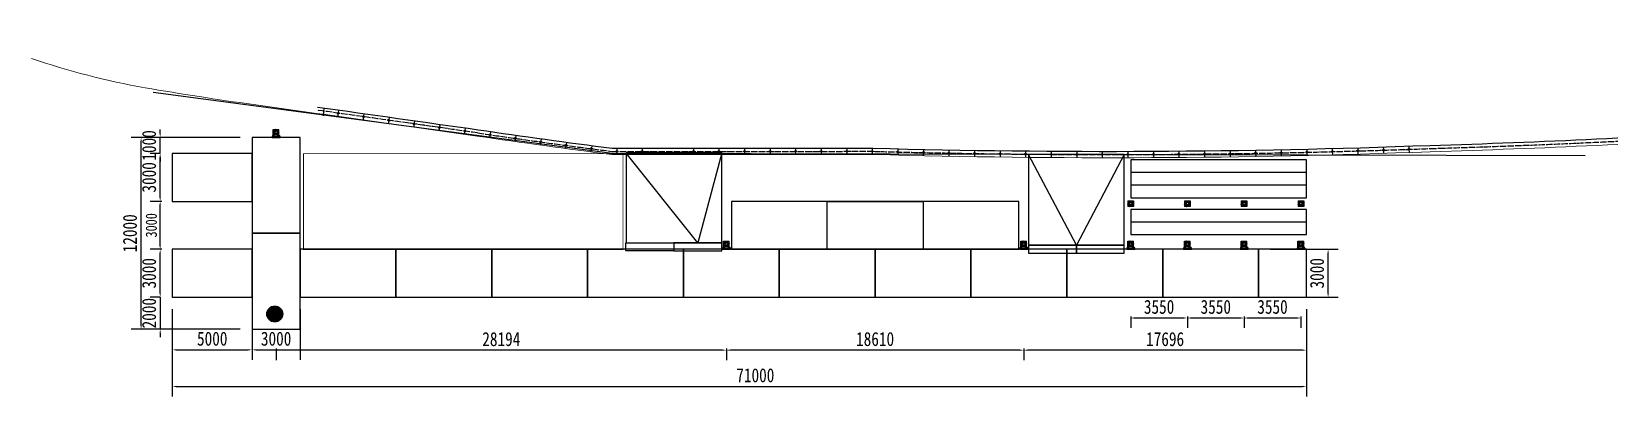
# Model space of a CAD drawing. Header units: millimetres. Extents: x -2018967 to 3675, y -751 to 1571936.
# Drawn here: x -1899858 to -1801080, y 1161440 to 1184275 of the extents above; entities that cross this region are included whole.
import ezdxf

# ---------------------------------------------------------------- set-up
doc = ezdxf.new("R2010")
doc.units = ezdxf.units.MM
doc.header["$LTSCALE"] = 1000
for name, pattern in [('-6_350_HOLE$0$DASH', [0.35, 0.25, -0.1]), ('ACAD_ISO03W100', [30, 12, -18]), ('DOTE', [2.42, 2, -0.2, 0.02, -0.2])]:
    doc.linetypes.add(name, pattern=pattern)
doc.layers.get('0').update_dxf_attribs({"linetype": 'CONTINUOUS'})
doc.layers.get('DEFPOINTS').update_dxf_attribs({"linetype": 'CONTINUOUS'})
for name, color, linetype in [('1-下木', 215, 'CONTINUOUS'), ('1-中心线', 4, 'DOTE'), ('1-构筑物', 232, 'CONTINUOUS'), ('1-水岸线', 5, 'CONTINUOUS'), ('1-细部表达', 252, 'CONTINUOUS'), ('1-铺装分割线', 3, 'CONTINUOUS'), ('W-ALUMINUM_FRAME铝架', 30, 'CONTINUOUS')]:
    doc.layers.add(name, color=color, linetype=linetype)
doc.styles.add('STANDARD_T3', font='simplex.shx', dxfattribs={"width": 0.7, "bigfont": 'gbcbig.shx'})
doc.styles.add('黑体', font='simhei.ttf', dxfattribs={"width": 0.8})
doc.dimstyles.new('W&&200', dxfattribs={"dimtxt": 700, "dimasz": 200, "dimexe": 500, "dimexo": 600, "dimgap": 200, "dimtad": 1, "dimdec": 0, "dimzin": 0, "dimdsep": 46, "dimtxsty": 'STANDARD_T3', "dimcen": 0.09, "dimclrd": 1, "dimclre": 1, "dimclrt": 7, "dimazin": 2, "dimtfac": 1, "dimtdec": 0, "dimtix": 1, "dimtmove": 2, "dimatfit": 3, "dimfxl": 100, "dimtolj": 1, "dimtzin": 0, "dimarcsym": 0})
doc.dimstyles.new('W&&250', dxfattribs={"dimtxt": 875, "dimasz": 250, "dimexe": 625, "dimexo": 750, "dimgap": 250, "dimtad": 1, "dimdec": 0, "dimzin": 0, "dimdsep": 46, "dimtxsty": 'STANDARD_T3', "dimcen": 0.09, "dimclrd": 1, "dimclre": 1, "dimclrt": 7, "dimazin": 2, "dimtfac": 1, "dimtdec": 0, "dimtix": 1, "dimtmove": 2, "dimatfit": 3, "dimfxl": 100, "dimtolj": 1, "dimtzin": 0, "dimarcsym": 0})

# ---------------------------------------------------------------- blocks, each defined once
blk = doc.blocks.new('*D246')
at = {"color": 1, "lineweight": -2, "transparency": 16777216}
for p, q in [((-1822298, 1170650), (-1818067, 1170650)), ((-1818692, 1167900), (-1818692, 1170400)), ((-1822298, 1167650), (-1818067, 1167650))]:
    blk.add_line(p, q, dxfattribs=at)
at = {"color": 1, "transparency": 16777216}
for points in [[(-1818733, 1170400), (-1818650, 1170400), (-1818692, 1170650)], [(-1818733, 1167900), (-1818650, 1167900), (-1818692, 1167650)]]:
    blk.add_solid(points, dxfattribs=at)
at = {"layer": 'DEFPOINTS', "color": 0, "transparency": 16777216}
for p in [(-1823048, 1170650), (-1818692, 1170650), (-1823048, 1167650)]:
    blk.add_point(p, dxfattribs=at)
at = {"color": 7, "transparency": 16777216, "insert": (-1819384, 1169150), "char_height": 875, "attachment_point": 5, "rotation": 90, "style": '黑体'}
blk.add_mtext('\\A1;3000', dxfattribs=at)
blk = doc.blocks.new('*U237')
blk.add_lwpolyline([(-5500, -389), (5500, -389), (5500, 389), (-5500, 389)], close=True)
blk = doc.blocks.new('*U238')
at = {"color": 0, "linetype": 'ByBlock', "lineweight": -2, "transparency": 16777216}
for p in [(0, 800), (0, 0)]:
    blk.add_blockref('*U237', p, dxfattribs=at)
blk = doc.blocks.new('*D243')
at = {"color": 1, "lineweight": -2, "transparency": 16777216}
for p, q in [((-1891048, 1166900), (-1891048, 1163732)), ((-1886048, 1166900), (-1886048, 1163732)), ((-1890798, 1164357), (-1886298, 1164357))]:
    blk.add_line(p, q, dxfattribs=at)
at = {"color": 1, "transparency": 16777216}
for points in [[(-1890798, 1164398), (-1890798, 1164315), (-1891048, 1164357)], [(-1886298, 1164398), (-1886298, 1164315), (-1886048, 1164357)]]:
    blk.add_solid(points, dxfattribs=at)
at = {"layer": 'DEFPOINTS', "color": 0, "transparency": 16777216}
for p in [(-1891048, 1167650), (-1886048, 1167650), (-1886048, 1164357)]:
    blk.add_point(p, dxfattribs=at)
at = {"color": 7, "transparency": 16777216, "insert": (-1888548, 1165049), "char_height": 875, "attachment_point": 5, "style": '黑体'}
blk.add_mtext('\\A1;5000', dxfattribs=at)
blk = doc.blocks.new('*D244')
at = {"color": 1, "lineweight": -2, "transparency": 16777216}
for p, q in [((-1886048, 1166900), (-1886048, 1163732)), ((-1883048, 1166900), (-1883048, 1163732)), ((-1885798, 1164357), (-1883298, 1164357))]:
    blk.add_line(p, q, dxfattribs=at)
at = {"color": 1, "transparency": 16777216}
for points in [[(-1885798, 1164398), (-1885798, 1164315), (-1886048, 1164357)], [(-1883298, 1164398), (-1883298, 1164315), (-1883048, 1164357)]]:
    blk.add_solid(points, dxfattribs=at)
at = {"layer": 'DEFPOINTS', "color": 0, "transparency": 16777216}
for p in [(-1886048, 1167650), (-1883048, 1167650), (-1883048, 1164357)]:
    blk.add_point(p, dxfattribs=at)
at = {"color": 7, "transparency": 16777216, "insert": (-1884548, 1165049), "char_height": 875, "attachment_point": 5, "style": '黑体'}
blk.add_mtext('\\A1;3000', dxfattribs=at)
blk = doc.blocks.new('*D245')
at = {"color": 1, "lineweight": -2, "transparency": 16777216}
for p, q in [((-1891798, 1170650), (-1892431, 1170650)), ((-1891806, 1167900), (-1891806, 1170400)), ((-1891798, 1167650), (-1892431, 1167650))]:
    blk.add_line(p, q, dxfattribs=at)
at = {"color": 1, "transparency": 16777216}
for points in [[(-1891848, 1170400), (-1891765, 1170400), (-1891806, 1170650)], [(-1891848, 1167900), (-1891765, 1167900), (-1891806, 1167650)]]:
    blk.add_solid(points, dxfattribs=at)
at = {"layer": 'DEFPOINTS', "color": 0, "transparency": 16777216}
for p in [(-1891806, 1170650), (-1891048, 1170650), (-1891048, 1167650)]:
    blk.add_point(p, dxfattribs=at)
at = {"color": 7, "transparency": 16777216, "insert": (-1892499, 1169150), "char_height": 875, "attachment_point": 5, "rotation": 90, "style": '黑体'}
blk.add_mtext('\\A1;3000', dxfattribs=at)
blk = doc.blocks.new('*D249')
at = {"color": 1, "lineweight": -2, "transparency": 16777216}
for p, q in [((-1891706, 1173650), (-1892306, 1173650)), ((-1891806, 1170850), (-1891806, 1173450)), ((-1891706, 1170650), (-1892306, 1170650))]:
    blk.add_line(p, q, dxfattribs=at)
at = {"color": 1, "transparency": 16777216}
for points in [[(-1891840, 1173450), (-1891773, 1173450), (-1891806, 1173650)], [(-1891840, 1170850), (-1891773, 1170850), (-1891806, 1170650)]]:
    blk.add_solid(points, dxfattribs=at)
at = {"layer": 'DEFPOINTS', "color": 0, "transparency": 16777216}
for p in [(-1891806, 1173650), (-1891048, 1173650), (-1883048, 1170650)]:
    blk.add_point(p, dxfattribs=at)
at = {"color": 7, "transparency": 16777216, "insert": (-1892360, 1172150), "char_height": 700, "attachment_point": 5, "rotation": 90, "style": '黑体'}
blk.add_mtext('\\A1;3000', dxfattribs=at)
blk = doc.blocks.new('*D250')
at = {"color": 1, "lineweight": -2, "transparency": 16777216}
for p, q in [((-1891798, 1176650), (-1892431, 1176650)), ((-1891806, 1173900), (-1891806, 1176400)), ((-1891798, 1173650), (-1892431, 1173650))]:
    blk.add_line(p, q, dxfattribs=at)
at = {"color": 1, "transparency": 16777216}
for points in [[(-1891848, 1176400), (-1891765, 1176400), (-1891806, 1176650)], [(-1891848, 1173900), (-1891765, 1173900), (-1891806, 1173650)]]:
    blk.add_solid(points, dxfattribs=at)
at = {"layer": 'DEFPOINTS', "color": 0, "transparency": 16777216}
for p in [(-1891806, 1176650), (-1891048, 1176650), (-1891048, 1173650)]:
    blk.add_point(p, dxfattribs=at)
at = {"color": 7, "transparency": 16777216, "insert": (-1892499, 1175150), "char_height": 875, "attachment_point": 5, "rotation": 90, "style": '黑体'}
blk.add_mtext('\\A1;3000', dxfattribs=at)
blk = doc.blocks.new('*D247')
at = {"color": 1, "lineweight": -2, "transparency": 16777216}
for p, q in [((-1886798, 1177650), (-1893627, 1177650)), ((-1893002, 1165900), (-1893002, 1177400)), ((-1886798, 1165650), (-1893627, 1165650))]:
    blk.add_line(p, q, dxfattribs=at)
at = {"color": 1, "transparency": 16777216}
for points in [[(-1893044, 1177400), (-1892960, 1177400), (-1893002, 1177650)], [(-1893044, 1165900), (-1892960, 1165900), (-1893002, 1165650)]]:
    blk.add_solid(points, dxfattribs=at)
at = {"layer": 'DEFPOINTS', "color": 0, "transparency": 16777216}
for p in [(-1893002, 1177650), (-1886048, 1177650), (-1886048, 1165650)]:
    blk.add_point(p, dxfattribs=at)
at = {"color": 7, "transparency": 16777216, "insert": (-1893695, 1171650), "char_height": 875, "attachment_point": 5, "rotation": 90, "style": '黑体'}
blk.add_mtext('\\A1;12000', dxfattribs=at)
blk = doc.blocks.new('*D248')
at = {"color": 1, "lineweight": -2, "transparency": 16777216}
for p, q in [((-1891798, 1167650), (-1892431, 1167650)), ((-1891806, 1167900), (-1891806, 1168150)), ((-1891806, 1167650), (-1891806, 1165650)), ((-1886798, 1165650), (-1892431, 1165650)), ((-1891806, 1165400), (-1891806, 1165150))]:
    blk.add_line(p, q, dxfattribs=at)
at = {"color": 1, "transparency": 16777216}
for points in [[(-1891848, 1167900), (-1891765, 1167900), (-1891806, 1167650)], [(-1891848, 1165400), (-1891765, 1165400), (-1891806, 1165650)]]:
    blk.add_solid(points, dxfattribs=at)
at = {"layer": 'DEFPOINTS', "color": 0, "transparency": 16777216}
for p in [(-1891048, 1167650), (-1891806, 1165650), (-1886048, 1165650)]:
    blk.add_point(p, dxfattribs=at)
at = {"color": 7, "transparency": 16777216, "insert": (-1892499, 1166650), "char_height": 875, "attachment_point": 5, "rotation": 90, "style": '黑体'}
blk.add_mtext('\\A1;2000', dxfattribs=at)
blk = doc.blocks.new('*U239')
at = {"layer": 'W-ALUMINUM_FRAME铝架', "color": 3}
blk.add_lwpolyline([(-6000, -1500), (6000, -1500), (6000, 1500), (-6000, 1500)], close=True, dxfattribs=at)
blk = doc.blocks.new('*U240')
at = {"color": 0, "linetype": 'ByBlock', "lineweight": -2, "transparency": 16777216}
for p in [(-48000, 0), (-36000, 0), (-24000, 0), (-12000, 0), (0, 0)]:
    blk.add_blockref('*U239', p, dxfattribs=at)
blk = doc.blocks.new('*D251')
at = {"color": 1, "lineweight": -2, "transparency": 16777216}
for p, q in [((-1891048, 1166900), (-1891048, 1161440)), ((-1820048, 1166900), (-1820048, 1161440)), ((-1890798, 1162065), (-1820298, 1162065))]:
    blk.add_line(p, q, dxfattribs=at)
at = {"color": 1, "transparency": 16777216}
for points in [[(-1890798, 1162107), (-1890798, 1162024), (-1891048, 1162065)], [(-1820298, 1162107), (-1820298, 1162024), (-1820048, 1162065)]]:
    blk.add_solid(points, dxfattribs=at)
at = {"layer": 'DEFPOINTS', "color": 0, "transparency": 16777216}
for p in [(-1891048, 1167650), (-1820048, 1167650), (-1820048, 1162065)]:
    blk.add_point(p, dxfattribs=at)
at = {"color": 7, "transparency": 16777216, "insert": (-1854548, 1162758), "char_height": 875, "attachment_point": 5, "style": '黑体'}
blk.add_mtext('\\A1;71000', dxfattribs=at)
blk = doc.blocks.new('*U241')
blk.add_lwpolyline([(-3000, -1500), (3000, -1500), (3000, 1500), (-3000, 1500)], close=True)
blk = doc.blocks.new('*U242')
at = {"color": 0, "linetype": 'ByBlock', "lineweight": -2, "transparency": 16777216}
for p in [(-54000, 0), (-48000, 0), (-42000, 0), (-36000, 0), (-30000, 0), (-24000, 0), (-18000, 0), (-12000, 0), (-6000, 0), (0, 0)]:
    blk.add_blockref('*U241', p, dxfattribs=at)
blk = doc.blocks.new('langan')
at = {"layer": '1-中心线'}
blk.add_lwpolyline([(0, 0.178), (0, 0.04), (0, -0.19)], dxfattribs=at)
at = {"layer": '1-细部表达'}
blk.add_lwpolyline([(-0.04, 0.04), (0.04, 0.04), (0.04, -0.04), (-0.04, -0.04)], close=True, dxfattribs=at)
blk = doc.blocks.new('*D575')
at = {"color": 1, "lineweight": -2, "transparency": 16777216}
for p, q in [((-1886798, 1177650), (-1892431, 1177650)), ((-1891806, 1177900), (-1891806, 1178150)), ((-1891806, 1176650), (-1891806, 1177650)), ((-1891798, 1176650), (-1892431, 1176650)), ((-1891806, 1176400), (-1891806, 1176150))]:
    blk.add_line(p, q, dxfattribs=at)
at = {"color": 1, "transparency": 16777216}
for points in [[(-1891848, 1177900), (-1891765, 1177900), (-1891806, 1177650)], [(-1891848, 1176400), (-1891765, 1176400), (-1891806, 1176650)]]:
    blk.add_solid(points, dxfattribs=at)
at = {"layer": 'DEFPOINTS', "color": 0, "transparency": 16777216}
for p in [(-1891806, 1177650), (-1886048, 1177650), (-1891048, 1176650)]:
    blk.add_point(p, dxfattribs=at)
at = {"color": 7, "transparency": 16777216, "insert": (-1892499, 1177150), "char_height": 875, "attachment_point": 5, "rotation": 90, "style": '黑体'}
blk.add_mtext('\\A1;1000', dxfattribs=at)
blk = doc.blocks.new('基地主防控视频立柱')
h = blk.add_hatch(color=256)
h.dxf.hatch_style = 1
h.set_gradient(color1=(0, 0, 255), color2=(255, 255, 0), name='SPHERICAL')
h.paths.add_polyline_path([(500, 0, 1), (-500, 0, 1)])
blk.add_circle((0, 0), 500)
blk = doc.blocks.new('外置抱桩器')
for p, q in [((-178, 178), (-178, -178)), ((-111, 66, 0), (-125, 66, 0)), ((-124, 64, 0), (-124, 57, 0)), ((-117, 53, 0), (-120, 57, 0)), ((-118, -118), (-118, 178)), ((-118, 178), (118, 178)), ((-118, 118), (118, 118)), ((-115, 53, 0), (-118, 57, 0)), ((-113, 57, 0), (-113, 64, 0)), ((-64, 124, 0), (-57, 124, 0)), ((-57, 113, 0), (-64, 113, 0)), ((-53, 117, 0), (-57, 120, 0)), ((-53, 115, 0), (-57, 118, 0)), ((53, 117, 0), (57, 120, 0)), ((53, 115, 0), (57, 118, 0)), ((64, 124, 0), (57, 124, 0)), ((57, 113, 0), (64, 113, 0)), ((66, 111, 0), (66, 125, 0)), ((111, 66, 0), (125, 66, 0)), ((113, 57, 0), (113, 64, 0)), ((115, 53, 0), (118, 57, 0)), ((117, 53, 0), (120, 57, 0)), ((118, 178), (118, -118)), ((124, 64, 0), (124, 57, 0)), ((178, 178), (178, -178)), ((178, -118), (-178, -118)), ((178, -178), (-178, -178)), ((-124, -64, 0), (-124, -57, 0)), ((-117, -53, 0), (-120, -57, 0)), ((-115, -53, 0), (-118, -57, 0)), ((-113, -57, 0), (-113, -64, 0)), ((-57, -113, 0), (-64, -113, 0)), ((-64, -124, 0), (-57, -124, 0)), ((-53, -115, 0), (-57, -118, 0)), ((-53, -117, 0), (-57, -120, 0)), ((53, -115, 0), (57, -118, 0)), ((53, -117, 0), (57, -120, 0)), ((57, -113, 0), (64, -113, 0)), ((64, -124, 0), (57, -124, 0)), ((66, -111, 0), (66, -125, 0)), ((113, -57, 0), (113, -64, 0)), ((115, -53, 0), (118, -57, 0)), ((117, -53, 0), (120, -57, 0)), ((124, -64, 0), (124, -57, 0))]:
    blk.add_line(p, q)
at = {"color": 6, "linetype": 'ACAD_ISO03W100'}
for p, q in [((-124, 50, 0), (-124, -50, 0)), ((-112, 50, 0), (-112, -50, 0)), ((50, 124, 0), (-50, 124, 0)), ((50, 112, 0), (-50, 112, 0)), ((112, 50, 0), (112, -50, 0)), ((124, 50, 0), (124, -50, 0)), ((50, -112, 0), (-50, -112, 0)), ((50, -124, 0), (-50, -124, 0))]:
    blk.add_line(p, q, dxfattribs=at)
at = {"color": 2}
for p, q in [((-118, 40, 0), (-118, 50, 0)), ((-50, 118, 0), (-40, 118, 0)), ((40, 118, 0), (50, 118, 0)), ((118, 40, 0), (118, 50, 0)), ((-118, -50, 0), (-118, -40, 0)), ((-50, -118, 0), (-40, -118, 0)), ((40, -118, 0), (50, -118, 0)), ((118, -50, 0), (118, -40, 0))]:
    blk.add_line(p, q, dxfattribs=at)
at = {"color": 4}
for p, q in [((-66, 118, 0), (-70, 118, 0)), ((-66, 124, 0), (-69, 124, 0)), ((-69, 112, 0), (-66, 112, 0)), ((-124, -66, 0), (-124, -69, 0)), ((-118, -66, 0), (-118, -70, 0)), ((-112, -69, 0), (-112, -66, 0)), ((-66, -118, 0), (-70, -118, 0)), ((-69, -112, 0), (-66, -112, 0)), ((-66, -124, 0), (-69, -124, 0)), ((112, -69, 0), (112, -66, 0)), ((118, -66, 0), (118, -70, 0)), ((124, -66, 0), (124, -69, 0))]:
    blk.add_line(p, q, dxfattribs=at)
at = {"elevation": 0}
for points in [[(-250, 283), (250, 283), (250, 326), (-250, 326)], [(-110, 66), (-113, 66), (-124, 66), (-127, 66)], [(-70, 113), (-68, 111), (-68, 125), (-70, 123)], [(-66, 110), (-66, 113), (-66, 124), (-66, 127)], [(66, 110), (66, 113), (66, 124), (66, 127)], [(110, 66), (113, 66), (124, 66), (127, 66)], [(-110, -66), (-113, -66), (-124, -66), (-127, -66)], [(-113, -70), (-111, -68), (-125, -68), (-123, -70)], [(-70, -113), (-68, -111), (-68, -125), (-70, -123)], [(-66, -110), (-66, -113), (-66, -124), (-66, -127)], [(66, -110), (66, -113), (66, -124), (66, -127)], [(110, -66), (113, -66), (124, -66), (127, -66)], [(113, -70), (111, -68), (125, -68), (123, -70)]]:
    blk.add_lwpolyline(points, close=True, dxfattribs=at)
for points in [[(-177, 196), (-197, 196), (-237, 266), (-237, 283)], [(-178, 178), (-178, 283), (-118, 283), (-118, 178)], [(178, 178), (178, 283), (118, 283), (118, 178)], [(178, 196), (198, 196), (238, 266), (238, 283)]]:
    blk.add_lwpolyline(points)
for points in [[(-178, 50), (-94, 50), (-94, 40), (-178, 40)], [(-40, 178), (-40, 94), (-50, 94), (-50, 178)], [(50, 178), (50, 94), (40, 94), (40, 178)], [(178, 50), (94, 50), (94, 40), (178, 40)], [(-178, -40), (-94, -40), (-94, -50), (-178, -50)], [(-40, -178), (-40, -94), (-50, -94), (-50, -178)], [(50, -178), (50, -94), (40, -94), (40, -178)], [(178, -40), (94, -40), (94, -50), (178, -50)]]:
    blk.add_lwpolyline(points, close=True)
for points in [[(-148, -32), (-148, 32, -0.414214), (-143, 38), (-93, 38, -0.414214), (-88, 32), (-88, -32, -0.414214), (-93, -38), (-143, -38, -0.414214)], [(-107, 64), (-107, 57), (-108, 57), (-108, 53), (-129, 53), (-129, 57), (-108, 57), (-130, 57), (-130, 64, -0.666667), (-124, 64, -0.363636), (-113, 64, -0.666667)], [(-64, 107), (-57, 107), (-57, 108), (-53, 108), (-53, 129), (-57, 129), (-57, 108), (-57, 130), (-64, 130, 0.666667), (-64, 124, 0.363636), (-64, 113, 0.666667)], [(-32, 148), (32, 148, -0.414214), (38, 143), (38, 93, -0.414214), (32, 88), (-32, 88, -0.414214), (-38, 93), (-38, 143, -0.414214)], [(64, 107), (57, 107), (57, 108), (53, 108), (53, 129), (57, 129), (57, 108), (57, 130), (64, 130, -0.666667), (64, 124, -0.363636), (64, 113, -0.666667)], [(148, -32), (148, 32, 0.414214), (143, 38), (93, 38, 0.414214), (88, 32), (88, -32, 0.414214), (93, -38), (143, -38, 0.414214)], [(107, 64), (107, 57), (108, 57), (108, 53), (129, 53), (129, 57), (108, 57), (130, 57), (130, 64, 0.666667), (124, 64, 0.363636), (113, 64, 0.666667)], [(-107, -64), (-107, -57), (-108, -57), (-108, -53), (-129, -53), (-129, -57), (-108, -57), (-130, -57), (-130, -64, 0.666667), (-124, -64, 0.363636), (-113, -64, 0.666667)], [(-64, -107), (-57, -107), (-57, -108), (-53, -108), (-53, -129), (-57, -129), (-57, -108), (-57, -130), (-64, -130, -0.666667), (-64, -124, -0.363636), (-64, -113, -0.666667)], [(-32, -148), (32, -148, 0.414214), (38, -143), (38, -93, 0.414214), (32, -88), (-32, -88, 0.414214), (-38, -93), (-38, -143, 0.414214)], [(64, -107), (57, -107), (57, -108), (53, -108), (53, -129), (57, -129), (57, -108), (57, -130), (64, -130, 0.666667), (64, -124, 0.363636), (64, -113, 0.666667)], [(107, -64), (107, -57), (108, -57), (108, -53), (129, -53), (129, -57), (108, -57), (130, -57), (130, -64, -0.666667), (124, -64, -0.363636), (113, -64, -0.666667)]]:
    blk.add_lwpolyline(points, format="xyb", close=True, dxfattribs=at)
for points in [[(-132, 53), (-104, 53), (-104, 50), (-132, 50), (-132, 53), (-131, 53)], [(-68, 111), (-66, 111), (-66, 125), (-68, 125)], [(-53, 132), (-53, 104), (-50, 104), (-50, 132), (-53, 132), (-53, 131)], [(53, 132), (53, 104), (50, 104), (50, 132), (53, 132), (53, 131)], [(132, 53), (104, 53), (104, 50), (132, 50), (132, 53), (131, 53)], [(-132, -53), (-104, -53), (-104, -50), (-132, -50), (-132, -53), (-131, -53)], [(-111, -68), (-111, -66), (-125, -66), (-125, -68)], [(-68, -111), (-66, -111), (-66, -125), (-68, -125)], [(-53, -132), (-53, -104), (-50, -104), (-50, -132), (-53, -132), (-53, -131)], [(53, -132), (53, -104), (50, -104), (50, -132), (53, -132), (53, -131)], [(132, -53), (104, -53), (104, -50), (132, -50), (132, -53), (131, -53)], [(111, -68), (111, -66), (125, -66), (125, -68)]]:
    blk.add_lwpolyline(points, dxfattribs=at)
at = {"color": 1}
for radius in [82.5, 78.5]:
    blk.add_circle((0, 0), radius, dxfattribs=at)
blk = doc.blocks.new('*D899')
at = {"color": 1, "lineweight": -2, "transparency": 16777216}
for p, q in [((-1837745, 1164436), (-1837745, 1163711)), ((-1820298, 1164336), (-1837495, 1164336)), ((-1820048, 1164436), (-1820048, 1163711))]:
    blk.add_line(p, q, dxfattribs=at)
at = {"color": 1, "transparency": 16777216}
for points in [[(-1837495, 1164378), (-1837495, 1164294), (-1837745, 1164336)], [(-1820298, 1164378), (-1820298, 1164294), (-1820048, 1164336)]]:
    blk.add_solid(points, dxfattribs=at)
at = {"layer": 'DEFPOINTS', "color": 0, "transparency": 16777216}
for p in [(-1837745, 1170650), (-1820048, 1167650), (-1837745, 1164336)]:
    blk.add_point(p, dxfattribs=at)
at = {"color": 7, "transparency": 16777216, "insert": (-1828896, 1165023), "char_height": 875, "attachment_point": 5, "style": '黑体'}
blk.add_mtext('\\A1;17696', dxfattribs=at)
blk = doc.blocks.new('*D900')
at = {"color": 1, "lineweight": -2, "transparency": 16777216}
for p, q in [((-1856355, 1164436), (-1856355, 1163711)), ((-1837995, 1164336), (-1856105, 1164336)), ((-1837745, 1164436), (-1837745, 1163711))]:
    blk.add_line(p, q, dxfattribs=at)
at = {"color": 1, "transparency": 16777216}
for points in [[(-1856105, 1164378), (-1856105, 1164294), (-1856355, 1164336)], [(-1837995, 1164378), (-1837995, 1164294), (-1837745, 1164336)]]:
    blk.add_solid(points, dxfattribs=at)
at = {"layer": 'DEFPOINTS', "color": 0, "transparency": 16777216}
for p in [(-1856355, 1170650), (-1837745, 1170650), (-1856355, 1164336)]:
    blk.add_point(p, dxfattribs=at)
at = {"color": 7, "transparency": 16777216, "insert": (-1847050, 1165028), "char_height": 875, "attachment_point": 5, "style": '黑体'}
blk.add_mtext('\\A1;18610', dxfattribs=at)
blk = doc.blocks.new('*D901')
at = {"color": 1, "lineweight": -2, "transparency": 16777216}
for p, q in [((-1884548, 1164436), (-1884548, 1163711)), ((-1856605, 1164336), (-1884298, 1164336)), ((-1856355, 1164436), (-1856355, 1163711))]:
    blk.add_line(p, q, dxfattribs=at)
at = {"color": 1, "transparency": 16777216}
for points in [[(-1884298, 1164378), (-1884298, 1164294), (-1884548, 1164336)], [(-1856605, 1164378), (-1856605, 1164294), (-1856355, 1164336)]]:
    blk.add_solid(points, dxfattribs=at)
at = {"layer": 'DEFPOINTS', "color": 0, "transparency": 16777216}
for p in [(-1884548, 1177650), (-1856355, 1170650), (-1884548, 1164336)]:
    blk.add_point(p, dxfattribs=at)
at = {"color": 7, "transparency": 16777216, "insert": (-1870451, 1165023), "char_height": 875, "attachment_point": 5, "style": '黑体'}
blk.add_mtext('\\A1;28194', dxfattribs=at)
blk = doc.blocks.new('165NB')
for p, q in [((-178, 178), (178, 178)), ((-178, 178), (-178, -178)), ((-178, 118), (118, 118)), ((-111, 66, 0), (-125, 66, 0)), ((-124, 64, 0), (-124, 57, 0)), ((-117, 53, 0), (-120, 57, 0)), ((-118, -118), (-118, 118)), ((-115, 53, 0), (-118, 57, 0)), ((-113, 57, 0), (-113, 64, 0)), ((-64, 124, 0), (-57, 124, 0)), ((-57, 113, 0), (-64, 113, 0)), ((-53, 117, 0), (-57, 120, 0)), ((-53, 115, 0), (-57, 118, 0)), ((53, 117, 0), (57, 120, 0)), ((53, 115, 0), (57, 118, 0)), ((64, 124, 0), (57, 124, 0)), ((57, 113, 0), (64, 113, 0)), ((66, 111, 0), (66, 125, 0)), ((111, 66, 0), (125, 66, 0)), ((113, 57, 0), (113, 64, 0)), ((115, 53, 0), (118, 57, 0)), ((117, 53, 0), (120, 57, 0)), ((118, 118), (118, -118)), ((124, 64, 0), (124, 57, 0)), ((178, 178), (178, -178)), ((118, -118), (-178, -118)), ((178, -178), (-178, -178)), ((-124, -64, 0), (-124, -57, 0)), ((-117, -53, 0), (-120, -57, 0)), ((-115, -53, 0), (-118, -57, 0)), ((-113, -57, 0), (-113, -64, 0)), ((-57, -113, 0), (-64, -113, 0)), ((-64, -124, 0), (-57, -124, 0)), ((-53, -115, 0), (-57, -118, 0)), ((-53, -117, 0), (-57, -120, 0)), ((53, -115, 0), (57, -118, 0)), ((53, -117, 0), (57, -120, 0)), ((57, -113, 0), (64, -113, 0)), ((64, -124, 0), (57, -124, 0)), ((66, -111, 0), (66, -125, 0)), ((113, -57, 0), (113, -64, 0)), ((115, -53, 0), (118, -57, 0)), ((117, -53, 0), (120, -57, 0)), ((124, -64, 0), (124, -57, 0))]:
    blk.add_line(p, q)
at = {"color": 6, "linetype": 'ACAD_ISO03W100'}
for p, q in [((-124, 50, 0), (-124, -50, 0)), ((-112, 50, 0), (-112, -50, 0)), ((50, 124, 0), (-50, 124, 0)), ((50, 112, 0), (-50, 112, 0)), ((112, 50, 0), (112, -50, 0)), ((124, 50, 0), (124, -50, 0)), ((50, -112, 0), (-50, -112, 0)), ((50, -124, 0), (-50, -124, 0))]:
    blk.add_line(p, q, dxfattribs=at)
at = {"color": 2}
for p, q in [((-118, 40, 0), (-118, 50, 0)), ((-50, 118, 0), (-40, 118, 0)), ((40, 118, 0), (50, 118, 0)), ((118, 40, 0), (118, 50, 0)), ((-118, -50, 0), (-118, -40, 0)), ((-50, -118, 0), (-40, -118, 0)), ((40, -118, 0), (50, -118, 0)), ((118, -50, 0), (118, -40, 0))]:
    blk.add_line(p, q, dxfattribs=at)
at = {"color": 4}
for p, q in [((-66, 118, 0), (-70, 118, 0)), ((-66, 124, 0), (-69, 124, 0)), ((-69, 112, 0), (-66, 112, 0)), ((-124, -66, 0), (-124, -69, 0)), ((-118, -66, 0), (-118, -70, 0)), ((-112, -69, 0), (-112, -66, 0)), ((-66, -118, 0), (-70, -118, 0)), ((-69, -112, 0), (-66, -112, 0)), ((-66, -124, 0), (-69, -124, 0)), ((112, -69, 0), (112, -66, 0)), ((118, -66, 0), (118, -70, 0)), ((124, -66, 0), (124, -69, 0))]:
    blk.add_line(p, q, dxfattribs=at)
for points in [[(-178, 50), (-94, 50), (-94, 40), (-178, 40)], [(-40, 178), (-40, 94), (-50, 94), (-50, 178)], [(50, 178), (50, 94), (40, 94), (40, 178)], [(178, 50), (94, 50), (94, 40), (178, 40)], [(-178, -40), (-94, -40), (-94, -50), (-178, -50)], [(-40, -178), (-40, -94), (-50, -94), (-50, -178)], [(50, -178), (50, -94), (40, -94), (40, -178)], [(178, -40), (94, -40), (94, -50), (178, -50)]]:
    blk.add_lwpolyline(points, close=True)
at = {"elevation": 0}
for points in [[(-148, -32), (-148, 32, -0.414214), (-143, 38), (-93, 38, -0.414214), (-88, 32), (-88, -32, -0.414214), (-93, -38), (-143, -38, -0.414214)], [(-107, 64), (-107, 57), (-108, 57), (-108, 53), (-129, 53), (-129, 57), (-108, 57), (-130, 57), (-130, 64, -0.666667), (-124, 64, -0.363636), (-113, 64, -0.666667)], [(-64, 107), (-57, 107), (-57, 108), (-53, 108), (-53, 129), (-57, 129), (-57, 108), (-57, 130), (-64, 130, 0.666667), (-64, 124, 0.363636), (-64, 113, 0.666667)], [(-32, 148), (32, 148, -0.414214), (38, 143), (38, 93, -0.414214), (32, 88), (-32, 88, -0.414214), (-38, 93), (-38, 143, -0.414214)], [(64, 107), (57, 107), (57, 108), (53, 108), (53, 129), (57, 129), (57, 108), (57, 130), (64, 130, -0.666667), (64, 124, -0.363636), (64, 113, -0.666667)], [(148, -32), (148, 32, 0.414214), (143, 38), (93, 38, 0.414214), (88, 32), (88, -32, 0.414214), (93, -38), (143, -38, 0.414214)], [(107, 64), (107, 57), (108, 57), (108, 53), (129, 53), (129, 57), (108, 57), (130, 57), (130, 64, 0.666667), (124, 64, 0.363636), (113, 64, 0.666667)], [(-107, -64), (-107, -57), (-108, -57), (-108, -53), (-129, -53), (-129, -57), (-108, -57), (-130, -57), (-130, -64, 0.666667), (-124, -64, 0.363636), (-113, -64, 0.666667)], [(-64, -107), (-57, -107), (-57, -108), (-53, -108), (-53, -129), (-57, -129), (-57, -108), (-57, -130), (-64, -130, -0.666667), (-64, -124, -0.363636), (-64, -113, -0.666667)], [(-32, -148), (32, -148, 0.414214), (38, -143), (38, -93, 0.414214), (32, -88), (-32, -88, 0.414214), (-38, -93), (-38, -143, 0.414214)], [(64, -107), (57, -107), (57, -108), (53, -108), (53, -129), (57, -129), (57, -108), (57, -130), (64, -130, 0.666667), (64, -124, 0.363636), (64, -113, 0.666667)], [(107, -64), (107, -57), (108, -57), (108, -53), (129, -53), (129, -57), (108, -57), (130, -57), (130, -64, -0.666667), (124, -64, -0.363636), (113, -64, -0.666667)]]:
    blk.add_lwpolyline(points, format="xyb", close=True, dxfattribs=at)
for points in [[(-132, 53), (-104, 53), (-104, 50), (-132, 50), (-132, 53), (-131, 53)], [(-68, 111), (-66, 111), (-66, 125), (-68, 125)], [(-53, 132), (-53, 104), (-50, 104), (-50, 132), (-53, 132), (-53, 131)], [(53, 132), (53, 104), (50, 104), (50, 132), (53, 132), (53, 131)], [(132, 53), (104, 53), (104, 50), (132, 50), (132, 53), (131, 53)], [(-132, -53), (-104, -53), (-104, -50), (-132, -50), (-132, -53), (-131, -53)], [(-111, -68), (-111, -66), (-125, -66), (-125, -68)], [(-68, -111), (-66, -111), (-66, -125), (-68, -125)], [(-53, -132), (-53, -104), (-50, -104), (-50, -132), (-53, -132), (-53, -131)], [(53, -132), (53, -104), (50, -104), (50, -132), (53, -132), (53, -131)], [(132, -53), (104, -53), (104, -50), (132, -50), (132, -53), (131, -53)], [(111, -68), (111, -66), (125, -66), (125, -68)]]:
    blk.add_lwpolyline(points, dxfattribs=at)
for points in [[(-110, 66), (-113, 66), (-124, 66), (-127, 66)], [(-70, 113), (-68, 111), (-68, 125), (-70, 123)], [(-66, 110), (-66, 113), (-66, 124), (-66, 127)], [(66, 110), (66, 113), (66, 124), (66, 127)], [(110, 66), (113, 66), (124, 66), (127, 66)], [(-110, -66), (-113, -66), (-124, -66), (-127, -66)], [(-113, -70), (-111, -68), (-125, -68), (-123, -70)], [(-70, -113), (-68, -111), (-68, -125), (-70, -123)], [(-66, -110), (-66, -113), (-66, -124), (-66, -127)], [(66, -110), (66, -113), (66, -124), (66, -127)], [(110, -66), (113, -66), (124, -66), (127, -66)], [(113, -70), (111, -68), (125, -68), (123, -70)]]:
    blk.add_lwpolyline(points, close=True, dxfattribs=at)
at = {"color": 1}
for radius in [82.5, 78.5]:
    blk.add_circle((0, 0), radius, dxfattribs=at)
blk = doc.blocks.new('*U910')
at = {"rotation": 180}
blk.add_blockref('外置抱桩器', (0, 74, 0), dxfattribs=at)
blk = doc.blocks.new('*U911')
at = {"color": 0, "linetype": 'ByBlock', "lineweight": -2, "transparency": 16777216}
for p in [(0, 0), (3550, 0), (7100, 0), (10650, 0)]:
    blk.add_blockref('*U910', p, dxfattribs=at)
blk = doc.blocks.new('*D912')
at = {"color": 1, "lineweight": -2, "transparency": 16777216}
for p, q in [((-1831048, 1166449), (-1831048, 1165724)), ((-1830798, 1166349), (-1827748, 1166349)), ((-1827498, 1166449), (-1827498, 1165724))]:
    blk.add_line(p, q, dxfattribs=at)
at = {"color": 1, "transparency": 16777216}
for points in [[(-1830798, 1166390), (-1830798, 1166307), (-1831048, 1166349)], [(-1827748, 1166390), (-1827748, 1166307), (-1827498, 1166349)]]:
    blk.add_solid(points, dxfattribs=at)
at = {"layer": 'DEFPOINTS', "color": 0, "transparency": 16777216}
for p in [(-1831048, 1170975, 0), (-1827498, 1170975, 0), (-1827498, 1166349)]:
    blk.add_point(p, dxfattribs=at)
at = {"color": 7, "transparency": 16777216, "insert": (-1829273, 1167041), "char_height": 875, "attachment_point": 5, "style": '黑体'}
blk.add_mtext('\\A1;3550', dxfattribs=at)
blk = doc.blocks.new('*D913')
at = {"color": 1, "lineweight": -2, "transparency": 16777216}
for p, q in [((-1827498, 1166449), (-1827498, 1165724)), ((-1827248, 1166349), (-1824198, 1166349)), ((-1823948, 1166449), (-1823948, 1165724))]:
    blk.add_line(p, q, dxfattribs=at)
at = {"color": 1, "transparency": 16777216}
for points in [[(-1827248, 1166390), (-1827248, 1166307), (-1827498, 1166349)], [(-1824198, 1166390), (-1824198, 1166307), (-1823948, 1166349)]]:
    blk.add_solid(points, dxfattribs=at)
at = {"layer": 'DEFPOINTS', "color": 0, "transparency": 16777216}
for p in [(-1827498, 1170975, 0), (-1823948, 1170975, 0), (-1823948, 1166349)]:
    blk.add_point(p, dxfattribs=at)
at = {"color": 7, "transparency": 16777216, "insert": (-1825723, 1167041), "char_height": 875, "attachment_point": 5, "style": '黑体'}
blk.add_mtext('\\A1;3550', dxfattribs=at)
blk = doc.blocks.new('*D914')
at = {"color": 1, "lineweight": -2, "transparency": 16777216}
for p, q in [((-1823948, 1166449), (-1823948, 1165724)), ((-1823698, 1166349), (-1820648, 1166349)), ((-1820398, 1166449), (-1820398, 1165724))]:
    blk.add_line(p, q, dxfattribs=at)
at = {"color": 1, "transparency": 16777216}
for points in [[(-1823698, 1166390), (-1823698, 1166307), (-1823948, 1166349)], [(-1820648, 1166390), (-1820648, 1166307), (-1820398, 1166349)]]:
    blk.add_solid(points, dxfattribs=at)
at = {"layer": 'DEFPOINTS', "color": 0, "transparency": 16777216}
for p in [(-1823948, 1170975, 0), (-1820398, 1170975, 0), (-1820398, 1166349)]:
    blk.add_point(p, dxfattribs=at)
at = {"color": 7, "transparency": 16777216, "insert": (-1822173, 1167041), "char_height": 875, "attachment_point": 5, "style": '黑体'}
blk.add_mtext('\\A1;3550', dxfattribs=at)
blk = doc.blocks.new('*U994')
blk.add_blockref('165NB', (0, 0, 0))
blk = doc.blocks.new('*U995')
at = {"color": 0, "linetype": 'ByBlock', "lineweight": -2, "transparency": 16777216}
for p in [(0, 0), (3550, 0), (7100, 0), (10650, 0)]:
    blk.add_blockref('*U994', p, dxfattribs=at)
blk = doc.blocks.new('*U996')
blk.add_lwpolyline([(-5500, -389), (5500, -389), (5500, 389), (-5500, 389)], close=True)
blk = doc.blocks.new('*U997')
at = {"color": 0, "linetype": 'ByBlock', "lineweight": -2, "transparency": 16777216}
for p in [(0, 1600), (0, 800), (0, 0)]:
    blk.add_blockref('*U996', p, dxfattribs=at)

msp = doc.modelspace()

# ---------------------------------------------------------------- linework, layer by layer
at = {"color": 8}
msp.add_lwpolyline([(-1892241.7, 1180492), (-1892241.7, 1180492), (-1863521.1, 1176672.9), (-1802589.5, 1176509.2)], dxfattribs=at)
at = {"linetype": '-6_350_HOLE$0$DASH', "const_width": 50}
msp.add_lwpolyline([(-1882836.9, 1170638.7), (-1862836.9, 1170638.7), (-1862836.9, 1176638.7), (-1882836.9, 1176638.7)], close=True, dxfattribs=at)
msp.add_lwpolyline([(-1823048.4, 1167649.8), (-1820048.4, 1167649.8), (-1820048.4, 1170649.8), (-1823048.4, 1170649.8)], close=True)
at = {"layer": '1-下木'}
msp.add_lwpolyline([(-1881552.8, 1179494.3), (-1881598.3, 1179006.7)], dxfattribs=at)
at = {"layer": '1-中心线', "ltscale": 0.2}
msp.add_lwpolyline([(-1881976.7, 1179351.7, -0.0007083), (-1871935.7, 1177932.6, 0.0051525), (-1863521.1, 1176777.7), (-1847204.9, 1176779.8, 0.016127), (-1812298.9, 1176953.5, 0.0086787), (-1791452.3, 1177932.9, -0.0274266), (-1786744.8, 1178374.2)], format="xyb", dxfattribs=at)
at = {"layer": '1-水岸线', "linetype": 'ByBlock', "lineweight": 0}
msp.add_lwpolyline([(-1899858, 1182591.3, 0.0386291), (-1892751.2, 1180756.4, 0.0078984), (-1885969.5, 1179706, -0.0009879), (-1871964.4, 1177734.6, 0.0051599), (-1863533.7, 1176577.7), (-1847207.6, 1176579.8, 0.0161254), (-1812292.2, 1176753.6, 0.0086819), (-1791431, 1177733.9, -0.0508757), (-1782726.8, 1178141.9, 0.1302663), (-1775462.7, 1179646.6, -0.0697877), (-1771358.7, 1181024.8, 0.0234381), (-1761026.5, 1183460.3, 0.0549261), (-1748860.7, 1184275)], format="xyb", dxfattribs=at)
at = {"layer": '1-铺装分割线', "linetype": 'ByBlock'}
msp.add_lwpolyline([(-1881948.9, 1179549.8, -0.0007083), (-1871906.9, 1178130.5, 0.0051451), (-1863508.5, 1176977.7), (-1847202.2, 1176979.8, 0.0161286), (-1812305.5, 1177153.4, 0.0086756), (-1791473.5, 1178132, -0.027378), (-1786752.6, 1178574.1)], format="xyb", dxfattribs=at)
at = {"layer": 'W-ALUMINUM_FRAME铝架', "color": 3}
for points in [[(-1886048.4, 1171649.8), (-1883048.4, 1171649.8), (-1883048.4, 1177649.8), (-1886048.4, 1177649.8)], [(-1891048.4, 1173649.8), (-1886048.4, 1173649.8), (-1886048.4, 1176649.8), (-1891048.4, 1176649.8)], [(-1856048.4, 1173649.8), (-1856048.4, 1170649.8), (-1850048.4, 1170649.8), (-1850048.4, 1173649.8)], [(-1844048.4, 1173649.8), (-1844048.4, 1170649.8), (-1850048.4, 1170649.8), (-1850048.4, 1173649.8)], [(-1844048.4, 1173649.8), (-1844048.4, 1170649.8), (-1838048.4, 1170649.8), (-1838048.4, 1173649.8)], [(-1886048.4, 1165649.8), (-1883048.4, 1165649.8), (-1883048.4, 1171649.8), (-1886048.4, 1171649.8)], [(-1891048.4, 1167649.8), (-1886048.4, 1167649.8), (-1886048.4, 1170649.8), (-1891048.4, 1170649.8)]]:
    msp.add_lwpolyline(points, close=True, dxfattribs=at)
at = {"layer": 'W-ALUMINUM_FRAME铝架', "color": 4}
for points in [[(-1862644.6, 1171055.5), (-1856644.6, 1171055.5), (-1856644.6, 1176690.4), (-1862644.6, 1176690.4)], [(-1831448.4, 1170899.2), (-1831448.4, 1176585.1), (-1837448.4, 1176585.1), (-1837448.4, 1170899.2)], [(-1859648.4, 1170552), (-1862648.4, 1170552), (-1862648.4, 1171052), (-1859648.4, 1171052)], [(-1859648.4, 1170552), (-1856648.4, 1170552), (-1856648.4, 1171052), (-1859648.4, 1171052)], [(-1837448.4, 1170399.2), (-1834448.4, 1170399.2), (-1834448.4, 1170899.2), (-1837448.4, 1170899.2)], [(-1834448.4, 1170399.2), (-1831448.4, 1170399.2), (-1831448.4, 1170899.2), (-1834448.4, 1170899.2)]]:
    msp.add_lwpolyline(points, close=True, dxfattribs=at)
for points in [[(-1856644.6, 1176690.4), (-1858144.6, 1171055.5), (-1862644.6, 1176670.6)], [(-1831448.4, 1176585.1), (-1834448.4, 1170899.2), (-1837448.4, 1176585.1)]]:
    msp.add_lwpolyline(points, dxfattribs=at)
at = {"layer": 'W-ALUMINUM_FRAME铝架'}
msp.add_lwpolyline([(-1856048.4, 1170649.8), (-1838048.4, 1170649.8), (-1838048.4, 1173649.8), (-1856048.4, 1173649.8)], close=True, dxfattribs=at)

# ---------------------------------------------------------------- block references
at = {"rotation": 180}
for p in [(-1884548.3, 1177975.5, 0), (-1856354.6, 1170975.5), (-1837744.4, 1170975.5, 0)]:
    msp.add_blockref('外置抱桩器', p, dxfattribs=at)
for name, p in [('*U997', (-1825548.4, 1174267.6)), ('*U995', (-1831048.3, 1173510, 0.5)), ('*U238', (-1825548.4, 1171959.6)), ('*U240', (-1829048.4, 1169149.8)), ('*U242', (-1826048.4, 1169149.8)), ('*U911', (-1831048.4, 1170901.5, 0.5)), ('基地主防控视频立柱', (-1884633.8, 1166599.8)), ('165NB', (-1884633.8, 1166599.8))]:
    msp.add_blockref(name, p)
at = {"layer": '1-构筑物'}
for p, xscale, yscale, zscale, rotation in [((-1880660.6, 1179167.3), 999.9999999999995, 999.9999999999995, 999.9999999999995, 352.0153963550256), ((-1879076.1, 1178944.7), 999.9999999999998, 999.9999999999998, 999.9999999999998, 351.9897844261242), ((-1877491.8, 1178721.4), 999.9999999999999, 999.9999999999999, 999.9999999999999, 351.9641724972022), ((-1875907.6, 1178497.4), 999.9999999999999, 999.9999999999999, 999.9999999999999, 351.9385605682272), ((-1874323.4, 1178272.7), 999.9999999999995, 999.9999999999995, 999.9999999999995, 351.9129486392683), ((-1872739.4, 1178047.2), 999.9999999999999, 999.9999999999999, 999.9999999999999, 351.887336710293), ((-1871155.9, 1177818.1), 1000, 1000, 1000, 351.7042036249348), ((-1869572.2, 1177590.3), 1000, 1000, 1000, 351.9266498785266), ((-1867987.6, 1177368.7), 1000.000000000001, 1000.000000000001, 1000.000000000001, 352.1490961334314), ((-1866402.2, 1177153.2), 999.9999999999999, 999.9999999999999, 999.9999999999999, 352.371542387477), ((-1864815.9, 1176943.9), 1000, 1000, 1000, 352.5939886410972), ((-1863226.6, 1176777.7), 1000.000000000001, 1000.000000000001, 1000.000000000001, 0.007416484556053341), ((-1861626.6, 1176777.9), 1000.000000000001, 1000.000000000001, 1000.000000000001, 0.007416484556053341), ((-1858426.6, 1176778.3), 1000.000000000001, 1000.000000000001, 1000.000000000001, 0.007416484556053341), ((-1856826.6, 1176778.5), 1000.000000000001, 1000.000000000001, 1000.000000000001, 0.007416484556053341), ((-1855226.6, 1176778.8), 1000.000000000001, 1000.000000000001, 1000.000000000001, 0.007416484556053341), ((-1853626.6, 1176779), 1000.000000000001, 1000.000000000001, 1000.000000000001, 0.007416484556053341), ((-1852026.6, 1176779.2), 1000.000000000001, 1000.000000000001, 1000.000000000001, 0.007416484556053341), ((-1850426.6, 1176779.4), 1000.000000000001, 1000.000000000001, 1000.000000000001, 0.007416484556053341), ((-1848826.6, 1176779.6), 1000.000000000001, 1000.000000000001, 1000.000000000001, 0.007416484556053341), ((-1847226.6, 1176779.8), 1000.000000000001, 1000.000000000001, 1000.000000000001, 0.007416484556053341), ((-1845627.1, 1176739), 1000, 1000, 1000, 358.6042863558596), ((-1844027.5, 1176702.4), 1000.000000000001, 1000.000000000001, 1000.000000000001, 358.7736565907607), ((-1842427.8, 1176670.6), 999.9999999999999, 999.9999999999999, 999.9999999999999, 358.9430268253143), ((-1840828.1, 1176643.4), 999.9999999999998, 999.9999999999998, 999.9999999999998, 359.1123970603898), ((-1839228.2, 1176621), 1000.000000000001, 1000.000000000001, 1000.000000000001, 359.2817672950263), ((-1837628.3, 1176603.3), 1000.000000000001, 1000.000000000001, 1000.000000000001, 359.451137529513), ((-1836028.4, 1176590.3), 1000, 1000, 1000, 359.6205077645332), ((-1834428.4, 1176582.1), 1000, 1000, 1000, 359.7898779992739), ((-1832828.4, 1176578.6), 1000, 1000, 1000, 359.9592482338012), ((-1831228.4, 1176579.8), 999.9999999999993, 999.9999999999993, 999.9999999999993, 0.1286184688192469), ((-1829628.4, 1176585.8), 1000, 1000, 1000, 0.2979887028719904), ((-1828028.4, 1176596.5), 1000, 1000, 1000, 0.467358938146356), ((-1826428.5, 1176611.9), 1000, 1000, 1000, 0.636729173009861), ((-1824828.6, 1176632), 1000, 1000, 1000, 0.8060994074911044), ((-1823228.8, 1176656.9), 1000, 1000, 1000, 0.9754696425328055), ((-1821629.1, 1176686.5), 999.9999999999998, 999.9999999999998, 999.9999999999998, 1.144839876957448), ((-1820029.5, 1176720.8), 1000, 1000, 1000, 1.314210111604431), ((-1818430, 1176759.9), 999.9999999999994, 999.9999999999994, 999.9999999999994, 1.48358034619009), ((-1816830.6, 1176803.7), 1000, 1000, 1000, 1.652950580836088), ((-1815231.3, 1176852.2), 1000, 1000, 1000, 1.822320815641839), ((-1813632.2, 1176905.4), 1000, 1000, 1000, 1.991691050636593)]:
    msp.add_blockref('langan', p, dxfattribs=dict(at, xscale=xscale, yscale=yscale, zscale=zscale, rotation=rotation))

# ---------------------------------------------------------------- dimensions: what is measured, and where the dimension line sits
for base, p1, p2, dimstyle, override, picture, middle in [((-1891806.4, 1177649.8), (-1891048.4, 1176649.8), (-1886048.4, 1177649.8), 'W&&250', {"dimtxsty": '黑体'}, '*D575', (-1892498.8, 1177149.8)), ((-1893002.1, 1177649.8), (-1886048.4, 1165649.8), (-1886048.4, 1177649.8), 'W&&250', {"dimtxsty": '黑体'}, '*D247', (-1893694.5, 1171649.8)), ((-1891806.4, 1176649.8), (-1891048.4, 1173649.8), (-1891048.4, 1176649.8), 'W&&250', {"dimtxsty": '黑体'}, '*D250', (-1892498.8, 1175149.8)), ((-1891806.4, 1173649.8), (-1883048.4, 1170649.8), (-1891048.4, 1173649.8), 'W&&200', {"dimtxsty": '黑体', "dimfxlon": 1}, '*D249', (-1892360.3, 1172149.8)), ((-1891806.4, 1170649.8), (-1891048.4, 1167649.8), (-1891048.4, 1170649.8), 'W&&250', {"dimtxsty": '黑体'}, '*D245', (-1892498.8, 1169149.8)), ((-1818691.7, 1170649.8), (-1823048.4, 1167649.8), (-1823048.4, 1170649.8), 'W&&250', {"dimtxsty": '黑体'}, '*D246', (-1819384.2, 1169149.8)), ((-1891806.4, 1165649.8), (-1891048.4, 1167649.8), (-1886048.4, 1165649.8), 'W&&250', {"dimtxsty": '黑体'}, '*D248', (-1892498.8, 1166649.8))]:
    dim = msp.add_linear_dim(base=base, p1=p1, p2=p2, angle=90, dimstyle=dimstyle, override=override)
    dim.commit()
    dim.dimension.update_dxf_attribs({"geometry": picture, "text_midpoint": middle})
for base, p1, p2, override, picture, middle in [((-1884548.4, 1164335.9), (-1856354.6, 1170649.8), (-1884548.4, 1177649.8), {"dimtxsty": '黑体', "dimtmove": 1, "dimfxlon": 1}, '*D901', (-1870451.5, 1165023.4)), ((-1856354.6, 1164335.9), (-1837744.6, 1170649.8), (-1856354.6, 1170649.8), {"dimtxsty": '黑体', "dimtmove": 1, "dimfxlon": 1}, '*D900', (-1847049.6, 1165028.3)), ((-1837744.6, 1164335.9), (-1820048.4, 1167649.8), (-1837744.6, 1170649.8), {"dimtxsty": '黑体', "dimtmove": 1, "dimfxlon": 1}, '*D899', (-1828896.5, 1165023.4)), ((-1827498.3, 1166348.8), (-1831048.3, 1170975.5, 0), (-1827498.3, 1170975.5, 0), {"dimtxsty": '黑体', "dimtmove": 1, "dimfxlon": 1}, '*D912', (-1829273.3, 1167041.2)), ((-1823948.3, 1166348.8), (-1827498.3, 1170975.5, 0), (-1823948.3, 1170975.5, 0), {"dimtxsty": '黑体', "dimtmove": 1, "dimfxlon": 1}, '*D913', (-1825723.3, 1167041.2)), ((-1820398.3, 1166348.8), (-1823948.3, 1170975.5, 0), (-1820398.3, 1170975.5, 0), {"dimtxsty": '黑体', "dimtmove": 1, "dimfxlon": 1}, '*D914', (-1822173.3, 1167041.2)), ((-1886048.4, 1164356.7), (-1891048.4, 1167649.8), (-1886048.4, 1167649.8), {"dimtxsty": '黑体'}, '*D243', (-1888548.4, 1165049.1)), ((-1883048.4, 1164356.7), (-1886048.4, 1167649.8), (-1883048.4, 1167649.8), {"dimtxsty": '黑体'}, '*D244', (-1884548.4, 1165049.1))]:
    dim = msp.add_linear_dim(base=base, p1=p1, p2=p2, dimstyle='W&&250', override=override)
    dim.commit()
    dim.dimension.update_dxf_attribs({"geometry": picture, "text_midpoint": middle})
dim = msp.add_linear_dim(base=(-1820048.4, 1162065.4), p1=(-1891048.4, 1167649.8), p2=(-1820048.4, 1167649.8), dimstyle='W&&250', override={"dimtxsty": '黑体', "dimtmove": 0})
dim.commit()
dim.dimension.update_dxf_attribs({"geometry": '*D251', "text_midpoint": (-1854548.4, 1162065.4), "dimtype": 160})

doc.saveas('drawing.dxf')
